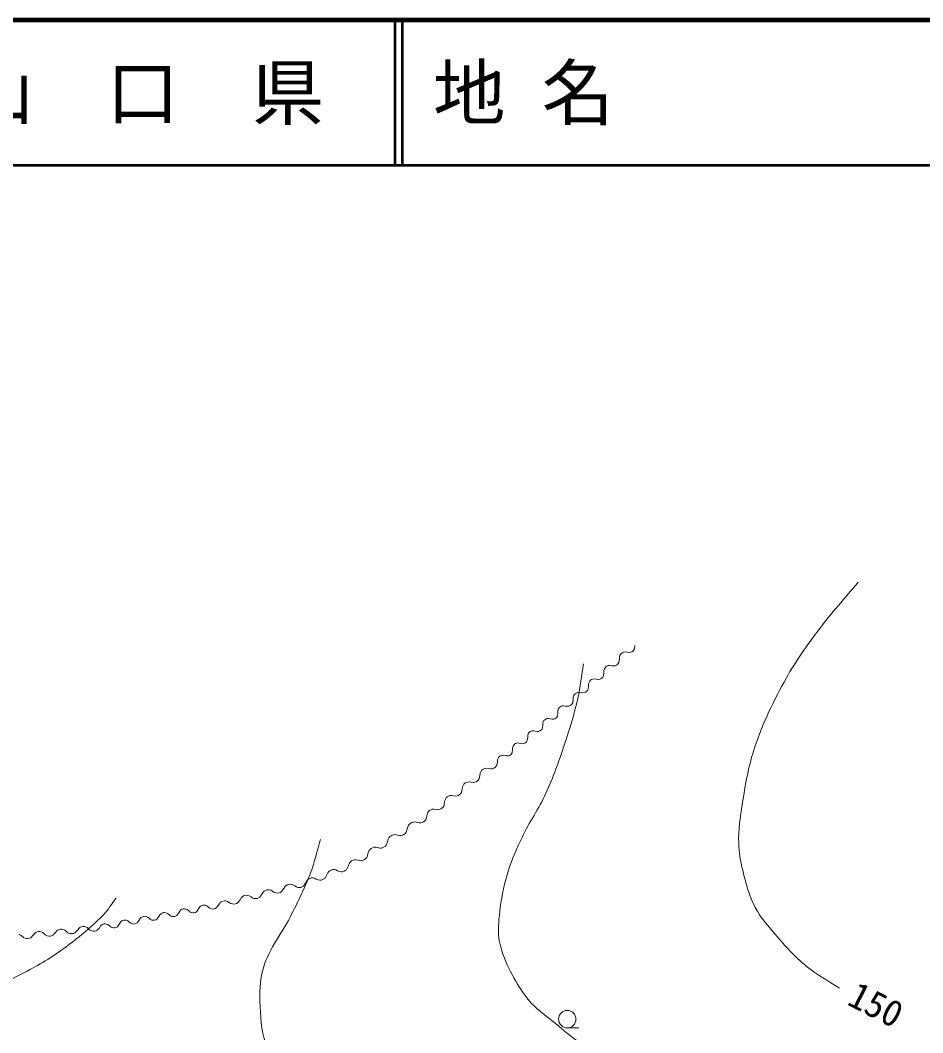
# Model space of a CAD drawing. Units: millimetres, scale not verified. Extents: x 40000 to 680000, y 20000 to 380000.
# Drawn here: x 341920 to 404152, y 310181 to 380000 of the extents above; entities that cross this region are included whole.
import ezdxf
from ezdxf.enums import TextEntityAlignment as Align

# ---------------------------------------------------------------- set-up
doc = ezdxf.new("R2010")
doc.units = ezdxf.units.MM
doc.header["$LTSCALE"] = 1000
for name, color, linetype, lineweight in [('M-BGD', 7, 'Continuous', 13), ('M-TTL', 2, 'Continuous', 140), ('M-TTL-LINE', 7, 'Continuous', 50)]:
    doc.layers.add(name, color=color, linetype=linetype, lineweight=lineweight)
doc.layers.add('M-TTL-TXT', color=7, linetype='Continuous')
doc.styles.add('ＭＳ ゴシック', font='')
doc.styles.get('ＭＳ ゴシック').set_extended_font_data('MS Gothic')

# ---------------------------------------------------------------- blocks, each defined once
blk = doc.blocks.new('広葉樹林')
at = {"color": 7, "linetype": 'Continuous', "lineweight": 13}
blk.add_line((0, 0), (1, 0), dxfattribs=at)
blk.add_circle((0, 0.75), 0.75, dxfattribs=at)

msp = doc.modelspace()

# ---------------------------------------------------------------- linework, layer by layer
at = {"layer": 'M-BGD'}
for p, q in [((384158, 336501), (384218, 336567)), ((384218, 336567), (384264, 336648)), ((384264, 336648), (384291, 336884)), ((383203, 335721), (383231, 335956)), ((383230, 336091), (383259, 336192)), ((383231, 335956), (383230, 336091)), ((383259, 336192), (383305, 336273)), ((383305, 336273), (383364, 336339)), ((383364, 336339), (383437, 336389)), ((383437, 336389), (383524, 336424)), ((383524, 336424), (383628, 336439)), ((383628, 336439), (383761, 336420)), ((383761, 336420), (383894, 336401)), ((383894, 336401), (383999, 336416)), ((383999, 336416), (384085, 336451)), ((384085, 336451), (384158, 336501)), ((382170, 335164), (382198, 335265)), ((382171, 335029), (382170, 335164)), ((382198, 335265), (382244, 335346)), ((382244, 335346), (382304, 335412)), ((382304, 335412), (382377, 335462)), ((382377, 335462), (382463, 335497)), ((382463, 335497), (382568, 335512)), ((382568, 335512), (382701, 335493)), ((382701, 335493), (382834, 335474)), ((382834, 335474), (382938, 335489)), ((382938, 335489), (383025, 335524)), ((383025, 335524), (383098, 335574)), ((383098, 335574), (383157, 335639)), ((383157, 335639), (383203, 335721)), ((381184, 334419), (381244, 334485)), ((381244, 334485), (381316, 334535)), ((381316, 334535), (381403, 334570)), ((381403, 334570), (381507, 334584)), ((381507, 334584), (381640, 334566)), ((381640, 334566), (381774, 334547)), ((381774, 334547), (381878, 334562)), ((381878, 334562), (381964, 334596)), ((381964, 334596), (382037, 334647)), ((382037, 334647), (382097, 334712)), ((382097, 334712), (382143, 334794)), ((382143, 334794), (382171, 335029)), ((380977, 333720), (381036, 333785)), ((381036, 333785), (381082, 333867)), ((381082, 333867), (381110, 334102)), ((381109, 334237), (381138, 334338)), ((381110, 334102), (381109, 334237)), ((381138, 334338), (381184, 334419)), ((380022, 332939), (380050, 333175)), ((380049, 333310), (380077, 333411)), ((380050, 333175), (380049, 333310)), ((380077, 333411), (380123, 333492)), ((380123, 333492), (380183, 333558)), ((380183, 333558), (380256, 333608)), ((380256, 333608), (380343, 333643)), ((380343, 333643), (380447, 333657)), ((380447, 333657), (380580, 333639)), ((380580, 333639), (380713, 333620)), ((380713, 333620), (380817, 333635)), ((380817, 333635), (380904, 333669)), ((380904, 333669), (380977, 333720)), ((378989, 332383), (379017, 332484)), ((378989, 332248), (378989, 332383)), ((379017, 332484), (379063, 332565)), ((379063, 332565), (379123, 332630)), ((379123, 332630), (379195, 332681)), ((379195, 332681), (379282, 332716)), ((379282, 332716), (379386, 332730)), ((379386, 332730), (379519, 332712)), ((379519, 332712), (379653, 332693)), ((379653, 332693), (379757, 332708)), ((379757, 332708), (379843, 332742)), ((379843, 332742), (379916, 332793)), ((379916, 332793), (379976, 332858)), ((379976, 332858), (380022, 332939)), ((377980, 331632), (378025, 331709)), ((378025, 331709), (378084, 331770)), ((378084, 331770), (378155, 331815)), ((378155, 331815), (378240, 331844)), ((378240, 331844), (378341, 331852)), ((378341, 331852), (378470, 331826)), ((378470, 331826), (378599, 331799)), ((378599, 331799), (378700, 331808)), ((378700, 331808), (378785, 331837)), ((378785, 331837), (378856, 331882)), ((378856, 331882), (378915, 331942)), ((378915, 331942), (378960, 332019)), ((378960, 332019), (378989, 332248)), ((377045, 330925), (377116, 330970)), ((377116, 330970), (377201, 330999)), ((377201, 330999), (377302, 331007)), ((377302, 331007), (377431, 330981)), ((377431, 330981), (377560, 330955)), ((377560, 330955), (377662, 330963)), ((377662, 330963), (377746, 330992)), ((377746, 330992), (377817, 331037)), ((377817, 331037), (377876, 331097)), ((377876, 331097), (377921, 331174)), ((377921, 331174), (377951, 331403)), ((377951, 331535), (377980, 331632)), ((377951, 331403), (377951, 331535)), ((376778, 330192), (376837, 330252)), ((376837, 330252), (376882, 330329)), ((376882, 330329), (376912, 330558)), ((376912, 330558), (376913, 330690)), ((376913, 330690), (376941, 330787)), ((376941, 330787), (376987, 330864)), ((376987, 330864), (377045, 330925)), ((375844, 329484), (375873, 329713)), ((375873, 329713), (375874, 329845)), ((375874, 329845), (375902, 329942)), ((375902, 329942), (375948, 330019)), ((375948, 330019), (376007, 330080)), ((376007, 330080), (376078, 330125)), ((376078, 330125), (376162, 330154)), ((376162, 330154), (376263, 330162)), ((376263, 330162), (376392, 330136)), ((376392, 330136), (376522, 330110)), ((376522, 330110), (376623, 330118)), ((376623, 330118), (376707, 330147)), ((376707, 330147), (376778, 330192)), ((374779, 328625), (374834, 328868)), ((374834, 328868), (374835, 329000)), ((374835, 329000), (374864, 329097)), ((374864, 329097), (374909, 329174)), ((374909, 329174), (374968, 329235)), ((374968, 329235), (375039, 329280)), ((375039, 329280), (375123, 329309)), ((375123, 329309), (375225, 329317)), ((375225, 329317), (375354, 329291)), ((375354, 329291), (375483, 329265)), ((375483, 329265), (375584, 329273)), ((375584, 329273), (375668, 329302)), ((375668, 329302), (375740, 329347)), ((375740, 329347), (375798, 329407)), ((375798, 329407), (375844, 329484)), ((373631, 328070), (373672, 328174)), ((373672, 328174), (373729, 328257)), ((373729, 328257), (373800, 328323)), ((373800, 328323), (373882, 328374)), ((373882, 328374), (373977, 328408)), ((373977, 328408), (374088, 328421)), ((374088, 328421), (374226, 328399)), ((374226, 328399), (374364, 328377)), ((374364, 328377), (374475, 328390)), ((374475, 328390), (374570, 328425)), ((374570, 328425), (374652, 328475)), ((374652, 328475), (374722, 328542)), ((374722, 328542), (374779, 328625)), ((372665, 327436), (372760, 327470)), ((372760, 327470), (372871, 327483)), ((372871, 327483), (373009, 327461)), ((373009, 327461), (373147, 327439)), ((373147, 327439), (373258, 327453)), ((373258, 327453), (373353, 327487)), ((373353, 327487), (373435, 327537)), ((373435, 327537), (373505, 327604)), ((373505, 327604), (373562, 327687)), ((373562, 327687), (373617, 327930)), ((373617, 327930), (373631, 328070)), ((372345, 326749), (372400, 326992)), ((372400, 326992), (372414, 327132)), ((372414, 327132), (372455, 327236)), ((372455, 327236), (372512, 327319)), ((372512, 327319), (372582, 327385)), ((372582, 327385), (372665, 327436)), ((371183, 326054), (371197, 326194)), ((371197, 326194), (371238, 326298)), ((371238, 326298), (371295, 326381)), ((371295, 326381), (371365, 326447)), ((371365, 326447), (371448, 326498)), ((371448, 326498), (371542, 326532)), ((371542, 326532), (371654, 326545)), ((371654, 326545), (371792, 326523)), ((371792, 326523), (371930, 326501)), ((371930, 326501), (372041, 326515)), ((372041, 326515), (372136, 326549)), ((372136, 326549), (372218, 326600)), ((372218, 326600), (372288, 326666)), ((372288, 326666), (372345, 326749)), ((369980, 325256), (370021, 325360)), ((370021, 325360), (370078, 325443)), ((370078, 325443), (370148, 325509)), ((370148, 325509), (370231, 325560)), ((370231, 325560), (370325, 325594)), ((370325, 325594), (370437, 325607)), ((370437, 325607), (370575, 325585)), ((370575, 325585), (370713, 325564)), ((370713, 325564), (370824, 325577)), ((370824, 325577), (370919, 325611)), ((370919, 325611), (371001, 325662)), ((371001, 325662), (371071, 325728)), ((371071, 325728), (371128, 325811)), ((371128, 325811), (371183, 326054)), ((368841, 324634), (368931, 324680)), ((368931, 324680), (369033, 324708)), ((369033, 324708), (369148, 324714)), ((369148, 324714), (369288, 324682)), ((369288, 324682), (369428, 324651)), ((369543, 324657), (369645, 324685)), ((369645, 324685), (369735, 324731)), ((369735, 324731), (369814, 324794)), ((369814, 324794), (369883, 324874)), ((369883, 324874), (369966, 325116)), ((369966, 325116), (369980, 325256)), ((368458, 323925), (368526, 324006)), ((368526, 324006), (368610, 324248)), ((368610, 324248), (368640, 324388)), ((368640, 324388), (368693, 324491)), ((368693, 324491), (368762, 324571)), ((368762, 324571), (368841, 324634)), ((369428, 324651), (369543, 324657)), ((367169, 323137), (367253, 323380)), ((367253, 323380), (367283, 323520)), ((367283, 323520), (367337, 323623)), ((367337, 323623), (367405, 323703)), ((367405, 323703), (367485, 323766)), ((367485, 323766), (367575, 323812)), ((367575, 323812), (367676, 323840)), ((367676, 323840), (367792, 323846)), ((367792, 323846), (367931, 323814)), ((367931, 323814), (368071, 323783)), ((368071, 323783), (368187, 323789)), ((368187, 323789), (368288, 323817)), ((368288, 323817), (368378, 323863)), ((368378, 323863), (368458, 323925)), ((365897, 322512), (365927, 322652)), ((365927, 322652), (365980, 322755)), ((365980, 322755), (366048, 322835)), ((366048, 322835), (366128, 322897)), ((366128, 322897), (366218, 322943)), ((366218, 322943), (366320, 322972)), ((366320, 322972), (366435, 322977)), ((366435, 322977), (366575, 322946)), ((366575, 322946), (366715, 322915)), ((366715, 322915), (366830, 322920)), ((366830, 322920), (366932, 322949)), ((366932, 322949), (367022, 322995)), ((367022, 322995), (367101, 323057)), ((367101, 323057), (367169, 323137)), ((364570, 321784), (364624, 321886)), ((364624, 321886), (364692, 321967)), ((364692, 321967), (364771, 322029)), ((364771, 322029), (364862, 322075)), ((364862, 322075), (364963, 322103)), ((364963, 322103), (365079, 322109)), ((365079, 322109), (365218, 322078)), ((365218, 322078), (365358, 322046)), ((365358, 322046), (365474, 322052)), ((365474, 322052), (365575, 322080)), ((365575, 322080), (365665, 322126)), ((365665, 322126), (365745, 322189)), ((365745, 322189), (365813, 322269)), ((365813, 322269), (365897, 322512)), ((363067, 321070), (363122, 321201)), ((363122, 321201), (363194, 321290)), ((363194, 321290), (363274, 321355)), ((363274, 321355), (363363, 321400)), ((363363, 321400), (363459, 321427)), ((363459, 321427), (363562, 321434)), ((363562, 321434), (363675, 321416)), ((363675, 321416), (363804, 321357)), ((363804, 321357), (363933, 321298)), ((363933, 321298), (364046, 321280)), ((364046, 321280), (364149, 321287)), ((364149, 321287), (364244, 321314)), ((364244, 321314), (364333, 321359)), ((364333, 321359), (364414, 321424)), ((364414, 321424), (364540, 321644)), ((364540, 321644), (364570, 321784)), ((361445, 320295), (361594, 320496)), ((361594, 320496), (361650, 320627)), ((361650, 320627), (361721, 320717)), ((361721, 320717), (361802, 320781)), ((361802, 320781), (361890, 320826)), ((361890, 320826), (361986, 320853)), ((361986, 320853), (362089, 320860)), ((362089, 320860), (362202, 320842)), ((362202, 320842), (362331, 320783)), ((362331, 320783), (362460, 320724)), ((362460, 320724), (362573, 320707)), ((362573, 320707), (362676, 320714)), ((362676, 320714), (362772, 320740)), ((362772, 320740), (362860, 320785)), ((362860, 320785), (362941, 320850)), ((362941, 320850), (363067, 321070)), ((358587, 319737), (358656, 319859)), ((358656, 319859), (358736, 319939)), ((358736, 319939), (358822, 319992)), ((358822, 319992), (358914, 320026)), ((358914, 320026), (359010, 320040)), ((359010, 320040), (359112, 320034)), ((359112, 320034), (359220, 320002)), ((359220, 320002), (359339, 319927)), ((359339, 319927), (359458, 319852)), ((359458, 319852), (359566, 319820)), ((359566, 319820), (359667, 319814)), ((359667, 319814), (359764, 319828)), ((359764, 319828), (359855, 319861)), ((359855, 319861), (359942, 319915)), ((359942, 319915), (360091, 320117)), ((360091, 320117), (360160, 320239)), ((360160, 320239), (360240, 320318)), ((360240, 320318), (360326, 320372)), ((360326, 320372), (360418, 320406)), ((360418, 320406), (360514, 320420)), ((360514, 320420), (360616, 320413)), ((360616, 320413), (360724, 320381)), ((360724, 320381), (360843, 320307)), ((360843, 320307), (360961, 320232)), ((360961, 320232), (361069, 320200)), ((361069, 320200), (361171, 320193)), ((361171, 320193), (361267, 320208)), ((361267, 320208), (361359, 320241)), ((361359, 320241), (361445, 320295)), ((355579, 318977), (355648, 319099)), ((355648, 319099), (355728, 319179)), ((355728, 319179), (355815, 319233)), ((355815, 319233), (355906, 319266)), ((355906, 319266), (356002, 319280)), ((356002, 319280), (356104, 319274)), ((356104, 319274), (356212, 319242)), ((356212, 319242), (356331, 319167)), ((356331, 319167), (356450, 319092)), ((356450, 319092), (356558, 319060)), ((356756, 319068), (356848, 319101)), ((356848, 319101), (356934, 319155)), ((356934, 319155), (357083, 319357)), ((357083, 319357), (357152, 319479)), ((357152, 319479), (357232, 319559)), ((357232, 319559), (357318, 319613)), ((357318, 319613), (357410, 319646)), ((357410, 319646), (357506, 319660)), ((357506, 319660), (357608, 319654)), ((357608, 319654), (357716, 319622)), ((357716, 319622), (357835, 319547)), ((357835, 319547), (357954, 319472)), ((357954, 319472), (358062, 319440)), ((358062, 319440), (358163, 319434)), ((358163, 319434), (358260, 319448)), ((358260, 319448), (358351, 319481)), ((358351, 319481), (358438, 319535)), ((358438, 319535), (358587, 319737)), ((351553, 318318), (351627, 318391)), ((351627, 318391), (351707, 318437)), ((351707, 318437), (351790, 318463)), ((351790, 318463), (351877, 318470)), ((351877, 318470), (351968, 318455)), ((351968, 318455), (352064, 318415)), ((352064, 318415), (352168, 318331)), ((352710, 318272), (352851, 318460)), ((352851, 318460), (352917, 318576)), ((352917, 318576), (352991, 318649)), ((352991, 318649), (353071, 318696)), ((353071, 318696), (353154, 318721)), ((353154, 318721), (353241, 318728)), ((353241, 318728), (353332, 318714)), ((353332, 318714), (353428, 318673)), ((353428, 318673), (353533, 318590)), ((353533, 318590), (353637, 318506)), ((353637, 318506), (353733, 318465)), ((353733, 318465), (353824, 318451)), ((353824, 318451), (353911, 318458)), ((353911, 318458), (353994, 318483)), ((353994, 318483), (354074, 318530)), ((354074, 318530), (354215, 318719)), ((354215, 318719), (354281, 318835)), ((354281, 318835), (354356, 318907)), ((354356, 318907), (354435, 318954)), ((354435, 318954), (354519, 318980)), ((354519, 318980), (354606, 318986)), ((354606, 318986), (354697, 318972)), ((354697, 318972), (354793, 318932)), ((354793, 318932), (354897, 318848)), ((354897, 318848), (355001, 318764)), ((355001, 318764), (355097, 318724)), ((355097, 318724), (355188, 318710)), ((355188, 318710), (355275, 318716)), ((355275, 318716), (355359, 318742)), ((355359, 318742), (355438, 318788)), ((355438, 318788), (355579, 318977)), ((356558, 319060), (356660, 319054)), ((356660, 319054), (356756, 319068)), ((347614, 317662), (347697, 317688)), ((347697, 317688), (347784, 317694)), ((347784, 317694), (347875, 317680)), ((347875, 317680), (347971, 317640)), ((348617, 317496), (348758, 317685)), ((348758, 317685), (348824, 317801)), ((348824, 317801), (348899, 317874)), ((348899, 317874), (348978, 317920)), ((348978, 317920), (349061, 317946)), ((349061, 317946), (349149, 317953)), ((349149, 317953), (349240, 317939)), ((349240, 317939), (349336, 317898)), ((349336, 317898), (349440, 317814)), ((349440, 317814), (349544, 317731)), ((349544, 317731), (349640, 317690)), ((349640, 317690), (349731, 317676)), ((349731, 317676), (349818, 317682)), ((349818, 317682), (349901, 317708)), ((349901, 317708), (349981, 317755)), ((349981, 317755), (350122, 317944)), ((350122, 317944), (350188, 318060)), ((350188, 318060), (350263, 318132)), ((350263, 318132), (350342, 318179)), ((350342, 318179), (350426, 318205)), ((350426, 318205), (350513, 318211)), ((350513, 318211), (350604, 318197)), ((350604, 318197), (350700, 318157)), ((350700, 318157), (350804, 318073)), ((350804, 318073), (350908, 317989)), ((350908, 317989), (351004, 317949)), ((351004, 317949), (351095, 317934)), ((351095, 317934), (351182, 317941)), ((351182, 317941), (351266, 317967)), ((351266, 317967), (351345, 318013)), ((351345, 318013), (351486, 318202)), ((351486, 318202), (351553, 318318)), ((352168, 318331), (352273, 318247)), ((352273, 318247), (352369, 318207)), ((352369, 318207), (352460, 318193)), ((352460, 318193), (352547, 318199)), ((352547, 318199), (352630, 318225)), ((352630, 318225), (352710, 318272)), ((342812, 316915), (342896, 317027)), ((342896, 317027), (342985, 317095)), ((342985, 317095), (343077, 317136)), ((343077, 317136), (343172, 317157)), ((343172, 317157), (343268, 317157)), ((343268, 317157), (343367, 317137)), ((343367, 317137), (343469, 317091)), ((343469, 317091), (343576, 317000)), ((343576, 317000), (343682, 316910)), ((344166, 316906), (344339, 317086)), ((344339, 317086), (344423, 317197)), ((344423, 317197), (344512, 317265)), ((344512, 317265), (344604, 317307)), ((344604, 317307), (344699, 317327)), ((344699, 317327), (344795, 317328)), ((344795, 317328), (344894, 317308)), ((344894, 317308), (344996, 317261)), ((344996, 317261), (345103, 317171)), ((345103, 317171), (345209, 317081)), ((345209, 317081), (345311, 317034)), ((345311, 317034), (345410, 317014)), ((345410, 317014), (345507, 317015)), ((345507, 317015), (345601, 317035)), ((345601, 317035), (345693, 317077)), ((345693, 317077), (345866, 317256)), ((345866, 317256), (345950, 317368)), ((345950, 317368), (346039, 317436)), ((346039, 317436), (346131, 317477)), ((346131, 317477), (346226, 317498)), ((346226, 317498), (346322, 317499)), ((346322, 317499), (346421, 317478)), ((346421, 317478), (346523, 317432)), ((346523, 317432), (346630, 317342)), ((346630, 317342), (346736, 317251)), ((346736, 317251), (346838, 317205)), ((346838, 317205), (346937, 317185)), ((346937, 317185), (347034, 317185)), ((347034, 317185), (347128, 317206)), ((347128, 317206), (347220, 317247)), ((347220, 317247), (347393, 317427)), ((347393, 317427), (347460, 317543)), ((347460, 317543), (347534, 317616)), ((347534, 317616), (347614, 317662)), ((347971, 317640), (348075, 317556)), ((348075, 317556), (348180, 317472)), ((348180, 317472), (348276, 317432)), ((348276, 317432), (348367, 317418)), ((348367, 317418), (348454, 317424)), ((348454, 317424), (348537, 317450)), ((348537, 317450), (348617, 317496)), ((341840, 316967), (341942, 316920)), ((341942, 316920), (342048, 316830)), ((342048, 316830), (342155, 316739)), ((342155, 316739), (342257, 316693)), ((342257, 316693), (342356, 316673)), ((342356, 316673), (342452, 316674)), ((342452, 316674), (342547, 316694)), ((342547, 316694), (342639, 316736)), ((342639, 316736), (342812, 316915)), ((343682, 316910), (343784, 316864)), ((343784, 316864), (343883, 316843)), ((343883, 316843), (343980, 316844)), ((343980, 316844), (344074, 316865)), ((344074, 316865), (344166, 316906))]:
    msp.add_line(p, q, dxfattribs=at)
for points, knots in [([(398405, 313257), (397640, 313764), (396817, 314191), (396110, 314776), (395323, 315430), (394635, 316199), (393971, 316978), (393477, 317557), (392960, 318134), (392607, 318807), (392186, 319609), (391950, 320501), (391739, 321381), (391590, 322000), (391477, 322635), (391459, 323272), (391435, 324165), (391571, 325057), (391708, 325939), (391915, 327277), (392147, 328623), (392576, 329908), (393126, 331557), (393896, 333135), (394746, 334652), (395398, 335815), (396180, 336902), (396979, 337970), (397832, 339109), (398798, 340161), (399707, 341256)], [0, 0, 0, 0, 1, 1, 1, 2, 2, 2, 3, 3, 3, 4, 4, 4, 5, 5, 5, 6, 6, 6, 7, 7, 7, 8, 8, 8, 9, 9, 9, 10, 10, 10, 10]), ([(421696, 298862), (421237, 299179), (420810, 299549), (420319, 299813), (419185, 300425), (417932, 300784), (416735, 301261), (415758, 301650), (414782, 302042), (413799, 302415), (413046, 302701), (412293, 302987), (411531, 303245), (410704, 303526), (409868, 303780), (409030, 304025), (408130, 304288), (407231, 304556), (406317, 304764), (405678, 304910), (405034, 305047), (404383, 305119), (403517, 305214), (402642, 305203), (401771, 305220), (401028, 305234), (400285, 305181), (399543, 305220), (398998, 305249), (398456, 305333), (397913, 305392), (397113, 305478), (396314, 305577), (395514, 305655), (394448, 305759), (393376, 305794), (392314, 305929), (391652, 306013), (390999, 306158), (390340, 306263), (389747, 306357), (389150, 306427), (388558, 306526), (387881, 306639), (387201, 306743), (386533, 306901), (385996, 307027), (385464, 307177), (384942, 307357), (384064, 307659), (383194, 307992), (382360, 308400), (381733, 308707), (381125, 309059), (380548, 309453), (379925, 309878), (379360, 310383), (378776, 310860), (378244, 311295), (377666, 311684), (377197, 312186), (376817, 312592), (376504, 313059), (376214, 313533), (375863, 314107), (375545, 314707), (375303, 315335), (375133, 315779), (374981, 316239), (374929, 316712), (374851, 317407), (374929, 318115), (375020, 318808), (375134, 319682), (375323, 320549), (375587, 321390), (375830, 322167), (376169, 322912), (376518, 323648), (377014, 324691), (377687, 325645), (378169, 326695), (378672, 327794), (379074, 328938), (379457, 330084), (379803, 331121), (380126, 332169), (380366, 333236), (380541, 334020), (380622, 334822), (380750, 335615)], [0, 0, 0, 0, 1, 1, 1, 2, 2, 2, 3, 3, 3, 4, 4, 4, 5, 5, 5, 6, 6, 6, 7, 7, 7, 8, 8, 8, 9, 9, 9, 10, 10, 10, 11, 11, 11, 12, 12, 12, 13, 13, 13, 14, 14, 14, 15, 15, 15, 16, 16, 16, 17, 17, 17, 18, 18, 18, 19, 19, 19, 20, 20, 20, 21, 21, 21, 22, 22, 22, 23, 23, 23, 24, 24, 24, 25, 25, 25, 26, 26, 26, 27, 27, 27, 28, 28, 28, 29, 29, 29, 30, 30, 30, 30]), ([(385568, 299970), (385384, 300134), (385218, 300322), (385015, 300463), (384317, 300947), (383543, 301321), (382759, 301651), (382279, 301852), (381778, 302004), (381273, 302129), (380357, 302355), (379421, 302497), (378486, 302614), (377725, 302710), (376956, 302721), (376192, 302794), (375813, 302830), (375433, 302865), (375057, 302921), (374145, 303057), (373251, 303302), (372337, 303429), (371631, 303527), (370915, 303531), (370208, 303623), (369557, 303708), (368904, 303800), (368265, 303952), (367306, 304180), (366373, 304510), (365439, 304826), (364561, 305123), (363672, 305398), (362831, 305787), (362012, 306165), (361153, 306521), (360474, 307114), (359846, 307661), (359297, 308341), (358964, 309104), (358577, 309992), (358504, 310997), (358461, 311964), (358420, 312867), (358436, 313798), (358689, 314664), (359085, 316013), (360038, 317132), (360657, 318394), (361111, 319319), (361576, 320243), (361938, 321208), (362218, 321953), (362396, 322733), (362625, 323496)], [0, 0, 0, 0, 1, 1, 1, 2, 2, 2, 3, 3, 3, 4, 4, 4, 5, 5, 5, 6, 6, 6, 7, 7, 7, 8, 8, 8, 9, 9, 9, 10, 10, 10, 11, 11, 11, 12, 12, 12, 13, 13, 13, 14, 14, 14, 15, 15, 15, 16, 16, 16, 17, 17, 17, 18, 18, 18, 18]), ([(357638, 297828), (357211, 298077), (356807, 298368), (356357, 298573), (355657, 298892), (354918, 299126), (354174, 299319), (353458, 299504), (352714, 299558), (351990, 299711), (351288, 299859), (350589, 300027), (349898, 300221), (349291, 300391), (348687, 300579), (348094, 300796), (346388, 301421), (344711, 302128), (343061, 302888), (341836, 303452), (340599, 304008), (339452, 304718), (338912, 305053), (338378, 305413), (337922, 305856), (337549, 306219), (337149, 306601), (336955, 307085), (336687, 307751), (336681, 308514), (336746, 309229), (336807, 309910), (336949, 310620), (337308, 311203), (337671, 311794), (338268, 312219), (338838, 312615), (339596, 313143), (340494, 313435), (341309, 313870), (342269, 314383), (343259, 314853), (344159, 315465), (345401, 316310), (346606, 317235), (347650, 318316), (347985, 318662), (348234, 319083), (348526, 319466)], [0, 0, 0, 0, 1, 1, 1, 2, 2, 2, 3, 3, 3, 4, 4, 4, 5, 5, 5, 6, 6, 6, 7, 7, 7, 8, 8, 8, 9, 9, 9, 10, 10, 10, 11, 11, 11, 12, 12, 12, 13, 13, 13, 14, 14, 14, 15, 15, 15, 16, 16, 16, 16])]:
    msp.add_open_spline(points, degree=3, knots=knots, dxfattribs=at)
at = {"layer": 'M-TTL'}
msp.add_line((680000, 380000), (40000, 380000), dxfattribs=at)
at = {"layer": 'M-TTL-LINE'}
for p, q in [((367750, 380000), (367750, 370000)), ((368250, 380000), (368250, 370000)), ((40000, 370000), (680000, 370000))]:
    msp.add_line(p, q, dxfattribs=at)

# ---------------------------------------------------------------- block references
at = {"layer": 'M-BGD', "xscale": 800, "yscale": 800}
msp.add_blockref('広葉樹林', (379640, 310518), dxfattribs=at)

# ---------------------------------------------------------------- texts
at = {"layer": 'M-BGD', "style": 'ＭＳ ゴシック'}
msp.add_text('150', height=1833, rotation=332.95, dxfattribs=at).set_placement((398600, 311668), align=Align.BOTTOM_LEFT)
at = {"layer": 'M-TTL-TXT', "style": 'ＭＳ ゴシック'}
msp.add_text('山\u3000口\u3000県', height=3666, dxfattribs=at).set_placement((350375, 375000), align=Align.MIDDLE_CENTER)
msp.add_text('地 名', height=3666, dxfattribs=at).set_placement((370380, 375000), align=Align.MIDDLE_LEFT)

doc.saveas('drawing.dxf')
